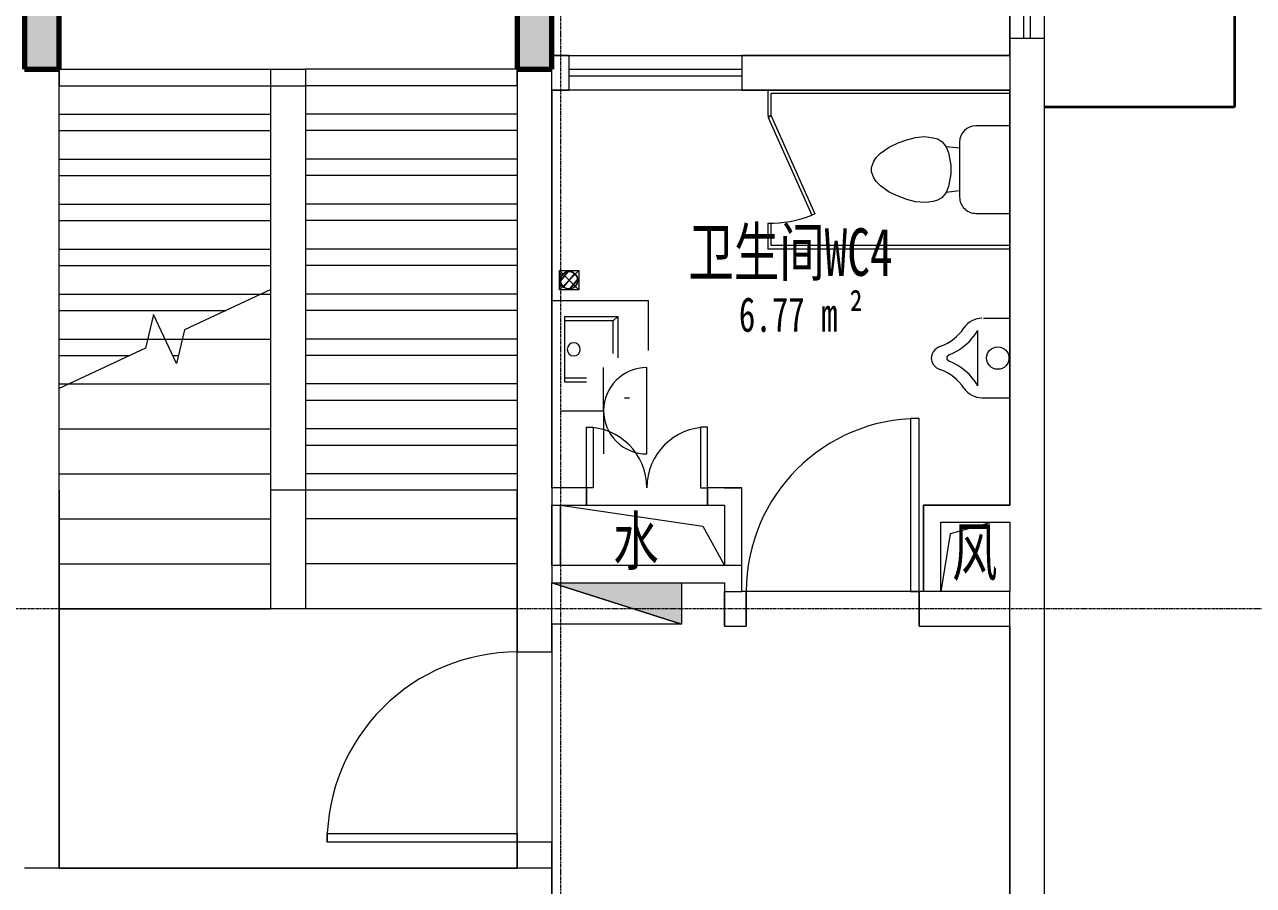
# Model space of a CAD drawing. Header units: millimetres. Extents: x 147592 to 208617, y -27981 to 8299.
# Drawn here: x 170900 to 178009, y -6250 to -1272 of the extents above; entities that cross this region are included whole.
import ezdxf

# ---------------------------------------------------------------- set-up
doc = ezdxf.new("R2010")
doc.units = ezdxf.units.MM
for name, pattern in [('划线', [6.35, 3.175, -3.175]), ('架空线', [3.97, 2.38, -1.59]), ('轴网线', [22.24, 12.7, -3.18, 3.18, -3.18])]:
    doc.linetypes.add(name, pattern=pattern)
for name, color, linetype, lineweight in [('A-AREA-____-IDEN', 7, 'Continuous', 5), ('A-DETL-____-OTLN', 7, 'Continuous', 5), ('A-DETL-GENF-OTLN', 7, 'Continuous', 5), ('A-WALL-____-MCUT', 7, 'Continuous', 13), ('A-WALL-____-OTLN', 7, 'Continuous', 13), ('E-ELEC-FIXT-OTLN', 7, 'Continuous', 5), ('I-WALL-____-OTLN', 7, 'Continuous', 13), ('P-SANR-FIXT-HDLN', 7, '划线', 5), ('P-SANR-FIXT-OTLN', 7, 'Continuous', 5), ('S-GRID-____-OTLN', 7, 'Continuous', 5), ('S-STRS-____-MBND', 7, 'Continuous', 5), ('S-STRS-____-OTLN', 7, 'Continuous', 5)]:
    doc.layers.add(name, color=color, linetype=linetype, lineweight=lineweight)
for name, color, linetype, lineweight, true_color in [('A-DOOR-____-MCUT', 7, 'Continuous', 13, 0x00007f), ('A-FLOR-____-OTLN', 7, 'Continuous', 13, 0x007f00), ('A-GLAZ-____-OTLN', 7, 'Continuous', 13, 0x00007f)]:
    doc.layers.add(name, color=color, linetype=linetype, lineweight=lineweight, true_color=true_color)
doc.styles.add('仿宋', font='', dxfattribs={"width": 0.7, "height": 200})
doc.styles.add('仿宋_1', font='', dxfattribs={"width": 0.7, "height": 275})
doc.styles.get('仿宋').set_extended_font_data('FangSong')
doc.styles.get('仿宋_1').set_extended_font_data('FangSong')

# ---------------------------------------------------------------- blocks, each defined once
blk = doc.blocks.new('TJ单扇平开门 - FMB1222b-2064251-ELV_2F')
at = {"layer": 'A-DOOR-____-MCUT', "color": 251, "lineweight": 5, "true_color": 0x515151}
for p, q in [((500, -100), (550, -100)), ((500, -1200), (500, -100)), ((550, -100), (550, -1200)), ((550, -1200), (500, -1200))]:
    blk.add_line(p, q, dxfattribs=at)
at = {"layer": 'A-DOOR-____-MCUT', "color": 173, "lineweight": 5, "true_color": 0x5151be}
blk.add_arc((550, -100), 1100, 180, 270, dxfattribs=at)
blk = doc.blocks.new('TJ单扇平开门 - M1023-1831567-ELV_2F')
at = {"layer": 'A-DOOR-____-MCUT', "color": 251, "lineweight": 5, "true_color": 0x515151}
for p, q in [((500, 1100), (450, 1100)), ((450, 1100), (450, 100)), ((500, 100), (500, 1100)), ((450, 100), (500, 100))]:
    blk.add_line(p, q, dxfattribs=at)
at = {"layer": 'A-DOOR-____-MCUT', "color": 173, "lineweight": 5, "true_color": 0x5151be}
blk.add_arc((500, 100), 1000, 90, 180, dxfattribs=at)
blk = doc.blocks.new('左右推拉窗 - C1015-1399711-ELV_2F')
at = {"layer": 'A-GLAZ-____-OTLN', "color": 251, "lineweight": 5, "true_color": 0x515151}
for p, q in [((-490.5, -166.9), (-490.5, 33.1)), ((-490.5, 33.1), (509.5, 33.1)), ((509.5, 33.1), (509.5, -166.9)), ((-490.5, -46.9), (509.5, -46.9)), ((509.5, -86.9), (-490.5, -86.9)), ((509.5, -166.9), (-490.5, -166.9))]:
    blk.add_line(p, q, dxfattribs=at)
blk = doc.blocks.new('TJ双扇平开门 - FMC0723-2632190-ELV_2F')
at = {"layer": 'A-DOOR-____-MCUT', "color": 251, "lineweight": 5, "true_color": 0x515151}
for p, q in [((-310, -50), (-350, -50)), ((-350, -50), (-350, -400)), ((-310, -400), (-310, -50)), ((310, -50), (350, -50)), ((310, -400), (310, -50)), ((350, -50), (350, -400)), ((-350, -400), (-310, -400)), ((350, -400), (310, -400))]:
    blk.add_line(p, q, dxfattribs=at)
at = {"layer": 'A-DOOR-____-MCUT', "color": 173, "lineweight": 5, "true_color": 0x5151be}
for centre, start, end in [((-350, -50), 270, 360), ((350, -50), 180, 270)]:
    blk.add_arc(centre, 350, start, end, dxfattribs=at)
blk = doc.blocks.new('消火栓明装 - 消火栓明装-1644730-ELV_2F')
at = {"layer": 'A-DETL-GENF-OTLN', "true_color": 0x888888}
blk.add_hatch(color=252, dxfattribs=at).paths.add_polyline_path([(-375, 240), (-375, 0), (375, 0)], flags=0)
at = {"layer": 'A-DETL-GENF-OTLN', "color": 251, "true_color": 0x515151}
for p, q in [((-375, 240), (375, 240)), ((375, 0), (-375, 240)), ((-375, 0), (-375, 240)), ((-375, 240), (375, 0)), ((375, 240), (375, 0)), ((375, 0), (-375, 0))]:
    blk.add_line(p, q, dxfattribs=at)
blk = doc.blocks.new('百叶窗-单层单列_角度可变_ - BYC0825-2215836-ELV_2F')
at = {"layer": 'A-GLAZ-____-OTLN', "color": 251, "lineweight": 5, "true_color": 0x515151}
for p, q in [((375, 0), (-375, 0)), ((-375, 0), (-375, -200)), ((375, -200), (375, 0)), ((-375, -80), (375, -80)), ((-375, -120), (375, -120)), ((-375, -200), (375, -200))]:
    blk.add_line(p, q, dxfattribs=at)
blk = doc.blocks.new('TJ洗脸盆-矩形 - 560 mmx560 mm-1416622-ELV_2F')
at = {"layer": 'P-SANR-FIXT-OTLN', "color": 250, "true_color": 0x444444}
for p, q in [((174510, -2870), (173950, -2870)), ((173950, -2870), (173950, -3420)), ((174510, -3156.6), (174510, -2870)), ((174026.2, -3340.5), (174026.2, -2959.5)), ((174026.2, -2959.5), (174331.2, -2959.5)), ((174305.8, -2984.9), (174026.2, -2984.9)), ((174305.8, -2984.9), (174331.2, -2959.5)), ((174305.8, -3173.9), (174305.8, -2984.9)), ((174331.2, -2959.5), (174331.2, -3199.4)), ((174026.2, -3315.1), (174150, -3315.1)), ((174150, -3340.5), (174026.2, -3340.5)), ((174370.9, -3430), (174400, -3430))]:
    blk.add_line(p, q, dxfattribs=at)
for start, end in [(90, 270), (270, 90)]:
    blk.add_arc((174077, -3150), 38.1, start, end, dxfattribs=at)
blk = doc.blocks.new('TJ小便器-壁挂式 - 标准-1416623-ELV_2F')
at = {"layer": 'A-DETL-GENF-OTLN', "color": 250, "true_color": 0x444444}
for p, q in [((176446.8, -2970), (176600, -2970)), ((176600, -3430), (176600, -2970)), ((176415, -3360), (176415, -3040)), ((176438.8, -3430), (176600, -3430))]:
    blk.add_line(p, q, dxfattribs=at)
blk.add_circle((176530, -3200), 65, dxfattribs=at)
for centre, radius, start, end in [((176438.8, -3095), 125, 90, 146.6103), ((176110.4, -2878.5), 268.3, 289.49398, 326.6103), ((176124.5, -2866.2), 338.5, 291.39172, 329.10651), ((176207.6, -3200), 62.3, 143.93433, 216.06567), ((176230, -3216.3), 90, 109.49398, 143.93433), ((176255.3, -3200), 20, 111.39172, 248.60828), ((176230, -3183.7), 90, 216.06567, 250.50602), ((176110.4, -3521.5), 268.3, 33.3897, 70.50602), ((176124.5, -3533.8), 338.5, 30.89349, 68.60828), ((176438.8, -3305), 125, 213.3897, 270)]:
    blk.add_arc(centre, radius, start, end, dxfattribs=at)
blk = doc.blocks.new('TJ地漏 - TJ卫生间地漏-1319683-ELV_2F')
at = {"layer": 'P-SANR-FIXT-HDLN', "color": 250, "linetype": 'Continuous', "true_color": 0x444444}
for p, q in [((-56, 56), (56, -56)), ((56, 56), (-56, -56)), ((-56, -56), (-56, 56)), ((-56, 56), (56, 56)), ((56, 56), (56, -56)), ((56, -56), (-56, -56))]:
    blk.add_line(p, q, dxfattribs=at)
at = {"layer": 'P-SANR-FIXT-OTLN', "color": 160, "true_color": 0x4444ff}
for p, q in [((-9.5, 49.1), (-50, -0.2)), ((-6.9, 49.5), (-49.9, -2.9)), ((30.8, 39.4), (-32.6, -37.9)), ((49.5, 6.9), (2.9, -49.9)), ((49.8, 4.5), (5.3, -49.7))]:
    blk.add_line(p, q, dxfattribs=at)
blk.add_circle((0, 0), 50, dxfattribs=at)
at = {"layer": 'P-SANR-FIXT-OTLN', "color": 250, "true_color": 0x444444}
for start, end in [(90, 270), (270, 90)]:
    blk.add_arc((0, 0), 50, start, end, dxfattribs=at)
blk = doc.blocks.new('单个座便器隔间 - 单个座便器隔间-1855308-ELV_2F')
at = {"layer": 'P-SANR-FIXT-OTLN', "color": 250, "true_color": 0x444444}
for p, q in [((-10, 0), (-10, -1400)), ((10, 0), (10, -1380)), ((196.6, 0), (196.6, -196.2)), ((703.4, 0), (196.6, 0)), ((703.4, -196.2), (703.4, 0)), ((890, 0), (890, -1380)), ((910, 0), (910, -1400)), ((291.3, -290.9), (608.8, -290.9)), ((326.5, -290.9), (317.7, -367.7)), ((317.7, -367.7), (352.6, -355)), ((352.6, -355), (424.6, -342.3)), ((424.6, -342.3), (475.4, -342.3)), ((475.4, -342.3), (547.4, -355)), ((547.4, -355), (582.3, -367.7)), ((573.5, -290.9), (582.3, -367.7)), ((266.2, -443.9), (273, -418.5)), ((273, -418.5), (287.4, -393.1)), ((287.4, -393.1), (317.7, -367.7)), ((582.3, -367.7), (612.6, -393.1)), ((612.6, -393.1), (627, -418.5)), ((627, -418.5), (633.8, -443.9)), ((259.5, -494.7), (261.7, -469.4)), ((263.9, -545.3), (259.5, -494.7)), ((261.7, -469.4), (266.2, -443.9)), ((633.8, -443.9), (638.3, -469.4)), ((640.5, -494.7), (636.1, -545.3)), ((638.3, -469.4), (640.5, -494.7)), ((277.6, -596.3), (263.9, -545.3)), ((636.1, -545.3), (622.4, -596.3)), ((296.1, -647.1), (277.6, -596.3)), ((622.4, -596.3), (603.9, -647.1)), ((319.8, -697.9), (296.1, -647.1)), ((355, -748.7), (319.8, -697.9)), ((580.2, -697.9), (545, -748.7)), ((603.9, -647.1), (580.2, -697.9)), ((380.4, -774.1), (355, -748.7)), ((402.4, -786.8), (380.4, -774.1)), ((519.6, -774.1), (497.6, -786.8)), ((545, -748.7), (519.6, -774.1)), ((437.3, -799.5), (402.4, -786.8)), ((462.7, -799.5), (437.3, -799.5)), ((497.6, -786.8), (462.7, -799.5)), ((140, -1380), (706.4, -1127.8)), ((706.4, -1127.8), (714.5, -1146.1)), ((148.1, -1398.3), (714.5, -1146.1)), ((-10, -1400), (140, -1400)), ((140, -1380), (10, -1380)), ((148.1, -1398.3), (140, -1380)), ((140, -1400), (140, -1380)), ((890, -1380), (760, -1380)), ((760, -1400), (760, -1380)), ((760, -1400), (910, -1400))]:
    blk.add_line(p, q, dxfattribs=at)
for centre, radius, start, end in [((291.3, -196.2), 94.6, 180, 270), ((608.8, -196.2), 94.6, 270, 0), ((88.8, -1389.2), 671.3, 359.07521, 21.22957)]:
    blk.add_arc(centre, radius, start, end, dxfattribs=at)
blk = doc.blocks.new('YXQH_AR_B9-20_rvt-1-ELV_2F')
at = {"layer": 'A-DETL-GENF-OTLN', "true_color": 0xa1a1a1}
h = blk.add_hatch(dxfattribs=at)
h.set_pattern_fill('FP_177', color=253, style=0, pattern_type=2)
h.set_pattern_definition([(7.754, (-466.58, -204.02), (12.15805, 332.8942), [3.353, -1548.768]), (7.754, (776.34, 218.05), (12.15805, 332.8942), [3.353, -1548.768]), (9.74, (363.8, 116.2), (0.0001, 1266.291), [3.353, -588.363]), (9.74, (339.6, 204.2), (0.0001, 1266.291), [3.353, -588.363]), (68.882, (225.66, -61.6), (-140.1373, 1041.8589), [3.353, -1089.337]), (68.882, (129, -106.5), (-140.1373, 1041.8589), [3.353, -1089.337]), (56.297, (-51.2, 131.2), (-734.4827, 622.8598), [3.353, -470.742]), (56.297, (137.8, 331.9), (-734.4827, 622.8598), [3.353, -470.742]), (137.416, (187.59, 94.08), (-3935.054568, 3543.459496), [73.913, -9804.313]), (8.512, (90.05, 79.41), (3117.572636, 564.982686), [98.632, -5356.38]), (236.294, (133.21, 144.14), (-4467.173774, -6768.804336), [77.802, -13192.636]), (128.267, (122.16, 220.01), (-6131.736673, 7665.37486), [53.462, -17810.517]), (9.74, (48.62, 207.58), (3069.14795, 643.06413), [74.582, -10350.37]), (233.414, (89.018, 261.96), (-20834.0959632, -28103.0884394), [67.74, -56173.655]), (67.8, (40.48, -52.28), (439.74679, 1441.63531), [50.851, -3807.912]), (307.846, (0, 0), (856.01581, -814.9391), [66.124, -2950.443]), (45, (0, 0), (-176.7767, 176.7767), []), (355, (0, 0), (578.509, 689.44), [60, -660]), (7.754, (0, 0), (12.15805, 332.8942), [3.353, -1548.768]), (7.754, (517.27, 396.9), (12.15805, 332.8942), [3.353, -1548.768]), (7.754, (1048.8, 804.78), (12.15805, 332.8942), [3.353, -1548.768]), (9.74, (-323, 0), (0.0001, 1266.291), [3.353, -588.363]), (9.74, (-83.4, -219.6), (0.0001, 1266.291), [3.353, -588.363]), (9.74, (298.5, -569.5), (0.0001, 1266.291), [3.353, -588.363]), (68.882, (645.7, -553.4), (-140.1373, 1041.8589), [3.353, -1089.337]), (68.882, (-12.15, -134.3), (-140.1373, 1041.8589), [3.353, -1089.337]), (68.882, (-223, 0), (-140.1373, 1041.8589), [3.353, -1089.337]), (56.297, (0, 0), (-734.4827, 622.8598), [3.353, -470.742]), (56.297, (378.7, 49.9), (-734.4827, 622.8598), [3.353, -470.742]), (56.297, (1010.3, 133), (-734.4827, 622.8598), [3.353, -470.742])])
h.paths.add_polyline_path([(182450, -17650), (182950, -17650), (182950, -17150), (182450, -17150)], flags=0)
h.paths.add_polyline_path([(165000, -17650), (165600, -17650), (165600, -17050), (165000, -17050)], flags=0)
h.paths.add_polyline_path([(191650, -17650), (191650, -17150), (191150, -17150), (191150, -17650)], flags=0)
h.paths.add_polyline_path([(156950, -17650), (156950, -17050), (156350, -17050), (156350, -17650)], flags=0)
h.paths.add_polyline_path([(174300, -17650), (174300, -17050), (173700, -17050), (173700, -17650), (173792.3, -17650)], flags=0)
h.paths.add_polyline_path([(171250, -9250), (171250, -8750), (170750, -8750), (170750, -9250)], flags=0)
h.paths.add_polyline_path([(176300, -9050), (176800, -9050), (176800, -8500), (176300, -8500)], flags=0)
h.paths.add_polyline_path([(165000, -9000), (165500, -9000), (165500, -8500), (165000, -8500)], flags=0)
h.paths.add_polyline_path([(191150, -8955), (191650, -8955), (191650, -8450), (191150, -8450)], flags=0)
h.paths.add_polyline_path([(182500, -8950), (183000, -8950), (183000, -8450), (182500, -8450)], flags=0)
h.paths.add_polyline_path([(156350, -8950), (156850, -8950), (156850, -8450), (156350, -8450)], flags=0)
h.paths.add_polyline_path([(182950, -7000), (182950, -6500), (182550, -6500), (182550, -7000)], flags=0)
h.paths.add_polyline_path([(168250, -1530), (168250, -1130), (168050, -1130), (168050, -1530)], flags=0)
h.paths.add_polyline_path([(171100, -1530), (171100, -1130), (170900, -1130), (170900, -1530)], flags=0)
h.paths.add_polyline_path([(173750, -1530), (173950, -1530), (173950, -1130), (173750, -1130)], flags=0)
h.paths.add_polyline_path([(176800, -350), (176800, 250), (176200, 250), (176200, -350), (176296.5, -350)], flags=0)
h.paths.add_polyline_path([(165000, -250), (165500, -250), (165500, 250), (165000, 250)], flags=0)
h.paths.add_polyline_path([(156850, -250), (156850, 250), (156350, 250), (156350, -250)], flags=0)
h.paths.add_polyline_path([(170900, -150), (171100, -150), (171100, 250), (170900, 250)], flags=0)
h.paths.add_polyline_path([(173950, -150), (173950, 250), (173750, 250), (173750, -150), (173792.3, -150)], flags=0)
h.paths.add_polyline_path([(168050, -150), (168250, -150), (168250, 250), (168050, 250)], flags=0)
at = {"color": 251, "lineweight": 5, "true_color": 0x515151}
for p, q in [((174000, -4050), (174824, -4172.6)), ((174824, -4172.6), (174950, -4400)), ((176500, -4150), (176255, -4217.6)), ((176255, -4217.6), (176200, -4550))]:
    blk.add_line(p, q, dxfattribs=at)
at = {"layer": 'A-DETL-____-OTLN', "color": 160, "lineweight": 35, "true_color": 0x4444ff}
for p, q in [((177900, 1450), (177900, -1750)), ((177900, -1750), (176800, -1750))]:
    blk.add_line(p, q, dxfattribs=at)
at = {"layer": 'A-DETL-____-OTLN', "color": 160, "lineweight": 70, "true_color": 0x4444ff}
for p, q in [((170900, -1130), (170900, -1530)), ((171100, -1530), (171100, -1130)), ((173750, -1130), (173750, -1530)), ((173950, -1530), (173950, -1130)), ((170900, -1530), (171100, -1530)), ((173750, -1530), (173950, -1530))]:
    blk.add_line(p, q, dxfattribs=at)
at = {"layer": 'A-FLOR-____-OTLN', "color": 8, "lineweight": 5, "true_color": 0x7f7f7f}
for p, q in [((176600, -1350), (176600, -669.4)), ((173950, -1130), (173950, -1450)), ((176600, -1450), (176600, -1350)), ((173950, -1450), (174050, -1450)), ((175050, -1450), (176600, -1450)), ((174050, -1650), (173950, -1650)), ((173950, -1650), (173950, -3950)), ((176600, -1650), (175050, -1650)), ((176600, -4050), (176600, -1650)), ((173950, -3950), (173950, -4050)), ((173950, -4050), (173950, -4400)), ((174000, -4400), (174000, -4050)), ((174000, -4050), (174150, -4050)), ((174150, -4050), (174850, -4050)), ((174850, -4050), (174950, -4050)), ((174950, -4050), (174950, -4400)), ((176100, -4550), (176100, -4050)), ((176100, -4050), (176600, -4050)), ((175050, -4400), (173950, -4400)), ((173950, -4400), (173950, -4500)), ((175050, -4550), (175050, -4400)), ((175075, -4550), (175050, -4550)), ((176025, -4550), (175075, -4550)), ((176100, -4550), (176025, -4550)), ((176200, -4550), (176100, -4550)), ((176600, -4550), (176200, -4550)), ((176600, -4750), (176600, -4550)), ((173950, -4740), (173950, -4900)), ((176600, -7000), (176600, -4750)), ((173950, -4900), (173950, -6000)), ((173950, -6000), (173950, -6150)), ((171100, -6150), (170900, -6150)), ((173750, -6150), (171100, -6150)), ((173950, -6150), (173750, -6150))]:
    blk.add_line(p, q, dxfattribs=at)
at = {"layer": 'A-WALL-____-MCUT', "color": 251, "lineweight": 5, "true_color": 0x515151}
for p, q in [((176600, -1350), (176600, -1450)), ((176800, -6800), (176800, -1350)), ((174050, -1450), (173950, -1450)), ((176600, -1450), (175050, -1450)), ((171100, -6150), (171100, -1530)), ((173750, -1530), (173750, -4900)), ((173950, -3950), (173950, -1650)), ((173950, -1650), (174050, -1650)), ((175050, -1650), (176600, -1650)), ((176600, -1650), (176600, -4050)), ((174150, -3950), (173950, -3950)), ((173950, -3950), (173950, -4050)), ((174150, -4050), (174150, -3950)), ((174950, -3950), (174850, -3950)), ((174850, -3950), (174850, -4050)), ((175050, -3950), (174950, -3950)), ((175050, -4550), (175050, -3950)), ((173950, -4400), (173950, -4050)), ((173950, -4050), (174150, -4050)), ((174850, -4050), (174950, -4050)), ((174950, -4050), (174950, -4400)), ((176600, -4050), (176100, -4050)), ((176100, -4050), (176100, -4150)), ((176100, -4150), (176100, -4550)), ((176200, -4150), (176600, -4150)), ((176200, -4550), (176200, -4150)), ((176600, -4150), (176600, -4550)), ((174950, -4400), (173950, -4400)), ((173950, -4400), (173950, -4500)), ((173950, -4900), (173950, -4500)), ((173950, -4500), (174950, -4500)), ((174950, -4500), (174950, -4550)), ((174950, -4550), (174950, -4750)), ((174950, -4550), (175050, -4550)), ((175075, -4550), (175050, -4550)), ((175075, -4750), (175075, -4550)), ((176100, -4550), (176075, -4550)), ((176075, -4550), (176075, -4750)), ((176600, -4550), (176200, -4550)), ((174950, -4750), (175075, -4750)), ((176075, -4750), (176600, -4750)), ((176600, -4750), (176600, -6800)), ((173750, -4900), (173950, -4900)), ((173950, -6000), (173750, -6000)), ((173750, -6000), (173750, -6150)), ((173950, -6150), (173950, -6000)), ((173750, -6150), (171100, -6150)), ((173950, -6350), (173950, -6150))]:
    blk.add_line(p, q, dxfattribs=at)
at = {"layer": 'A-WALL-____-OTLN', "color": 251, "lineweight": 5, "true_color": 0x515151}
for p, q in [((176600, -669.4), (176600, -1350)), ((173950, -1450), (173950, -1130)), ((176600, -1350), (176600, -1450)), ((176800, -6500), (176800, -1350)), ((173950, -1530), (173950, -1450)), ((175050, -1450), (175050, -1650)), ((176600, -1450), (176600, -1650)), ((173750, -1530), (173750, -4900)), ((173950, -1650), (173950, -1530)), ((173950, -3950), (173950, -1650)), ((176600, -1650), (176600, -4050)), ((173950, -4400), (173950, -4050)), ((176600, -4050), (176100, -4050)), ((176100, -4150), (176100, -4050)), ((176100, -4150), (176100, -4550)), ((176200, -4150), (176600, -4150)), ((176200, -4550), (176200, -4150)), ((176600, -4150), (176600, -4550)), ((174950, -4750), (174950, -4550)), ((175075, -4550), (175050, -4550)), ((175075, -4550), (175075, -4750)), ((176100, -4550), (176075, -4550)), ((176075, -4750), (176075, -4550)), ((176600, -4550), (176200, -4550)), ((173950, -4900), (173950, -4740)), ((174950, -4750), (175075, -4750)), ((176075, -4750), (176600, -4750)), ((176600, -4750), (176600, -6800)), ((173750, -4900), (173950, -4900)), ((173950, -6000), (173750, -6000)), ((173750, -6000), (173750, -6150)), ((173950, -6150), (173950, -6000)), ((173750, -6150), (171100, -6150)), ((173950, -6150), (173950, -6350))]:
    blk.add_line(p, q, dxfattribs=at)
at = {"layer": 'I-WALL-____-OTLN', "color": 251, "lineweight": 5, "true_color": 0x515151}
for p, q in [((174150, -3950), (173950, -3950)), ((174150, -3950), (174150, -4050)), ((174850, -4050), (174850, -3950)), ((174950, -3950), (174850, -3950)), ((174950, -3950), (175050, -3950)), ((175050, -4550), (175050, -3950)), ((173950, -4050), (174150, -4050)), ((174850, -4050), (174950, -4050)), ((174950, -4050), (174950, -4400)), ((174950, -4400), (173950, -4400)), ((174700, -4500), (174950, -4500)), ((174950, -4500), (174950, -4550))]:
    blk.add_line(p, q, dxfattribs=at)
at = {"layer": 'S-GRID-____-OTLN', "color": 160, "linetype": '轴网线', "true_color": 0x4444ff}
for p, q in [((174000, 7499.5), (174000, -27181.2)), ((199020.5, -4650), (148525.8, -4650))]:
    blk.add_line(p, q, dxfattribs=at)
at = {"layer": 'S-STRS-____-MBND', "color": 251, "linetype": '架空线', "true_color": 0x515151}
for p, q in [((171100, -1530), (172325, -1530)), ((171100, -4650), (171100, -1530)), ((171100, -2830), (171100, -1530)), ((172325, -1530), (172525, -1530)), ((172325, -1530), (172525, -1530)), ((172325, -4650), (172325, -1530)), ((172325, -2804.4), (172325, -1530)), ((173750, -1530), (172525, -1530)), ((173750, -1530), (172525, -1530)), ((172525, -1530), (172525, -4650)), ((172525, -1530), (172525, -4650)), ((173750, -1530), (172525, -1530)), ((173750, -1530), (172525, -1530)), ((173750, -1530), (173750, -4650)), ((173750, -1530), (173750, -4650)), ((171100, -1790), (172325, -1790)), ((171100, -1790), (172325, -1790)), ((171100, -1790), (172325, -1790)), ((171100, -1790), (172325, -1790)), ((173750, -1790), (172525, -1790)), ((173750, -1790), (172525, -1790)), ((173750, -1790), (172525, -1790)), ((173750, -1790), (172525, -1790)), ((171100, -2050), (172325, -2050)), ((171100, -2050), (172325, -2050)), ((171100, -2050), (172325, -2050)), ((171100, -2050), (172325, -2050)), ((173750, -2050), (172525, -2050)), ((173750, -2050), (172525, -2050)), ((173750, -2050), (172525, -2050)), ((173750, -2050), (172525, -2050)), ((171100, -2310), (172325, -2310)), ((171100, -2310), (172325, -2310)), ((171100, -2310), (172325, -2310)), ((171100, -2310), (172325, -2310)), ((173750, -2310), (172525, -2310)), ((173750, -2310), (172525, -2310)), ((173750, -2310), (172525, -2310)), ((173750, -2310), (172525, -2310)), ((171100, -2570), (172325, -2570)), ((171100, -2570), (172325, -2570)), ((171100, -2570), (172325, -2570)), ((171100, -2570), (172325, -2570)), ((173750, -2570), (172525, -2570)), ((173750, -2570), (172525, -2570)), ((173750, -2570), (172525, -2570)), ((173750, -2570), (172525, -2570)), ((171100, -3375.6), (171100, -2830)), ((171100, -2830), (172325, -2830)), ((171100, -2830), (172270.1, -2830)), ((171100, -2830), (172325, -2830)), ((171100, -2830), (172270.1, -2830)), ((173750, -2830), (172525, -2830)), ((173750, -2830), (172525, -2830)), ((173750, -2830), (172525, -2830)), ((173750, -2830), (172525, -2830)), ((171100, -3090), (172325, -3090)), ((171100, -3090), (171612.1, -3090)), ((171100, -3090), (172325, -3090)), ((171100, -3090), (171612.1, -3090)), ((171712.5, -3090), (171813, -3090)), ((171712.5, -3090), (171813, -3090)), ((173750, -3090), (172525, -3090)), ((173750, -3090), (172525, -3090)), ((173750, -3090), (172525, -3090)), ((173750, -3090), (172525, -3090)), ((171100, -3350), (172325, -3350)), ((171100, -3350), (171154.9, -3350)), ((171100, -3350), (172325, -3350)), ((171100, -3350), (171154.9, -3350)), ((173750, -3350), (172525, -3350)), ((173750, -3350), (172525, -3350)), ((173750, -3350), (172525, -3350)), ((173750, -3350), (172525, -3350)), ((171100, -3610), (172325, -3610)), ((171100, -3610), (172325, -3610)), ((173750, -3610), (172525, -3610)), ((173750, -3610), (172525, -3610)), ((173750, -3610), (172525, -3610)), ((173750, -3610), (172525, -3610)), ((171100, -3870), (172325, -3870)), ((171100, -3870), (172325, -3870)), ((173750, -3870), (172525, -3870)), ((173750, -3870), (172525, -3870)), ((173750, -3870), (172525, -3870)), ((173750, -3870), (172525, -3870)), ((171100, -4130), (172325, -4130)), ((171100, -4130), (172325, -4130)), ((173750, -4130), (172525, -4130)), ((173750, -4130), (172525, -4130)), ((173750, -4130), (172525, -4130)), ((173750, -4130), (172525, -4130)), ((171100, -4390), (172325, -4390)), ((171100, -4390), (172325, -4390)), ((173750, -4390), (172525, -4390)), ((173750, -4390), (172525, -4390)), ((173750, -4390), (172525, -4390)), ((173750, -4390), (172525, -4390)), ((172325, -4650), (171100, -4650)), ((171100, -4650), (171100, -6150)), ((171100, -4650), (171100, -6150)), ((171100, -4650), (172325, -4650)), ((171100, -4650), (172325, -4650)), ((172525, -4650), (172325, -4650)), ((172525, -4650), (172325, -4650)), ((173750, -4650), (172525, -4650)), ((173750, -4650), (172525, -4650)), ((173750, -6150), (173750, -4650)), ((173750, -6150), (173750, -4650)), ((171100, -6150), (173750, -6150)), ((171100, -6150), (173750, -6150))]:
    blk.add_line(p, q, dxfattribs=at)
at = {"layer": 'S-STRS-____-MBND', "color": 251, "true_color": 0x515151}
for p, q in [((172325, -2804.4), (171825.8, -3037.2)), ((171646.5, -2948.4), (171599.2, -3142.8)), ((171778.5, -3231.6), (171646.5, -2948.4)), ((171825.8, -3037.2), (171778.5, -3231.6)), ((171599.2, -3142.8), (171100, -3375.6))]:
    blk.add_line(p, q, dxfattribs=at)
at = {"layer": 'S-STRS-____-OTLN', "color": 251, "true_color": 0x515151}
for p, q in [((171100, -1530), (171100, -1625)), ((173750, -1625), (173750, -1530)), ((171100, -1625), (172325, -1625)), ((171100, -1885), (171100, -1625)), ((172325, -1625), (172525, -1625)), ((172325, -1885), (172325, -1625)), ((173750, -1625), (172525, -1625)), ((172525, -1625), (172525, -1885)), ((173750, -1625), (173750, -1885)), ((173750, -1625), (173750, -1885)), ((171100, -2145), (171100, -1885)), ((171100, -1885), (172325, -1885)), ((172325, -2145), (172325, -1885)), ((172525, -1885), (172525, -2145)), ((173750, -1885), (172525, -1885)), ((173750, -1885), (173750, -2145)), ((173750, -1885), (173750, -2145)), ((171100, -2405), (171100, -2145)), ((171100, -2145), (172325, -2145)), ((172325, -2405), (172325, -2145)), ((172525, -2145), (172525, -2405)), ((173750, -2145), (172525, -2145)), ((173750, -2145), (173750, -2405)), ((173750, -2145), (173750, -2405)), ((171100, -2665), (171100, -2405)), ((171100, -2405), (172325, -2405)), ((172325, -2665), (172325, -2405)), ((172525, -2405), (172525, -2665)), ((173750, -2405), (172525, -2405)), ((173750, -2405), (173750, -2665)), ((173750, -2405), (173750, -2665)), ((171100, -2925), (171100, -2665)), ((171100, -2665), (172325, -2665)), ((172325, -2804.4), (172325, -2665)), ((172525, -2665), (172525, -2925)), ((173750, -2665), (172525, -2665)), ((173750, -2665), (173750, -2925)), ((173750, -2665), (173750, -2925)), ((172270.1, -2830), (172325, -2830)), ((172325, -2830), (172325, -2804.4)), ((172325, -3090), (172325, -2830)), ((171100, -3185), (171100, -2925)), ((171100, -2925), (172066.4, -2925)), ((172525, -2925), (172525, -3185)), ((173750, -2925), (172525, -2925)), ((173750, -2925), (173750, -3185)), ((173750, -2925), (173750, -3185)), ((171612.1, -3090), (171712.5, -3090)), ((171813, -3090), (172325, -3090)), ((172325, -3350), (172325, -3090)), ((171100, -3375.6), (171100, -3185)), ((171100, -3185), (171508.8, -3185)), ((171756.8, -3185), (171789.9, -3185)), ((172525, -3185), (172525, -3445)), ((173750, -3185), (172525, -3185)), ((173750, -3185), (173750, -3445)), ((173750, -3185), (173750, -3445)), ((171100, -3610), (171100, -3375.6)), ((171100, -3445), (171100, -3375.6)), ((171154.9, -3350), (172325, -3350)), ((172325, -3610), (172325, -3350)), ((171100, -3705), (171100, -3445)), ((172525, -3445), (172525, -3705)), ((173750, -3445), (172525, -3445)), ((173750, -3445), (173750, -3705)), ((173750, -3445), (173750, -3705)), ((171100, -3870), (171100, -3610)), ((171100, -3610), (172325, -3610)), ((172325, -3870), (172325, -3610)), ((171100, -3965), (171100, -3705)), ((172525, -3705), (172525, -3965)), ((173750, -3705), (172525, -3705)), ((173750, -3705), (173750, -3965)), ((173750, -3705), (173750, -3965)), ((171100, -4130), (171100, -3870)), ((171100, -3870), (172325, -3870)), ((172325, -4130), (172325, -3870)), ((171100, -3965), (171100, -4650)), ((172525, -3965), (172325, -3965)), ((172525, -3965), (172525, -4650)), ((173750, -3965), (172525, -3965)), ((173750, -4900), (173750, -3965)), ((171100, -4390), (171100, -4130)), ((171100, -4130), (172325, -4130)), ((172325, -4390), (172325, -4130)), ((171100, -4650), (171100, -4390)), ((171100, -4390), (172325, -4390)), ((172325, -4650), (172325, -4390)), ((171100, -4650), (172325, -4650)), ((171100, -4650), (171100, -6150)), ((172525, -4650), (172325, -4650)), ((173750, -5950), (173750, -4900)), ((173750, -6150), (173750, -6000)), ((171100, -6150), (173750, -6150))]:
    blk.add_line(p, q, dxfattribs=at)
at = {"layer": 'S-STRS-____-OTLN', "color": 251, "linetype": '架空线', "true_color": 0x515151}
for p, q in [((173750, -1625), (172525, -1625)), ((171100, -1885), (172325, -1885)), ((173750, -1885), (172525, -1885)), ((171100, -2145), (172325, -2145)), ((173750, -2145), (172525, -2145)), ((171100, -2405), (172325, -2405)), ((173750, -2405), (172525, -2405)), ((171100, -2665), (172325, -2665)), ((173750, -2665), (172525, -2665)), ((172270.1, -2830), (172325, -2830)), ((171100, -2925), (172066.4, -2925)), ((173750, -2925), (172525, -2925)), ((171612.1, -3090), (171712.5, -3090)), ((171813, -3090), (172325, -3090)), ((171100, -3185), (171508.8, -3185)), ((171756.8, -3185), (171789.9, -3185)), ((173750, -3185), (172525, -3185)), ((171154.9, -3350), (172325, -3350)), ((173750, -3445), (172525, -3445)), ((171100, -3610), (172325, -3610)), ((173750, -3705), (172525, -3705)), ((171100, -3870), (172325, -3870)), ((171100, -4130), (172325, -4130)), ((171100, -4390), (172325, -4390)), ((171100, -4650), (172325, -4650))]:
    blk.add_line(p, q, dxfattribs=at)
at = {"color": 251, "lineweight": 5, "true_color": 0x515151}
for name, p, rotation in [('百叶窗-单层单列_角度可变_ - BYC0825-2215836-ELV_2F', (176600, -975), 90), ('TJ双扇平开门 - FMC0723-2632190-ELV_2F', (174500, -4000), 180), ('消火栓明装 - 消火栓明装-1644730-ELV_2F', (174325, -4500), 180), ('TJ单扇平开门 - FMB1222b-2064251-ELV_2F', (173850, -5450), 270)]:
    blk.add_blockref(name, p, dxfattribs=dict(at, rotation=rotation))
for name, p in [('左右推拉窗 - C1015-1399711-ELV_2F', (174540.5, -1483.1)), ('TJ单扇平开门 - M1023-1831567-ELV_2F', (175575, -4650))]:
    blk.add_blockref(name, p, dxfattribs=at)
at = {"color": 250, "lineweight": 80, "true_color": 0x444444, "rotation": 270.0000000000002}
blk.add_blockref('单个座便器隔间 - 单个座便器隔间-1855308-ELV_2F', (176600, -1660), dxfattribs=at)
at = {"color": 250, "lineweight": 80, "true_color": 0x444444}
for name, p in [('TJ地漏 - TJ卫生间地漏-1319683-ELV_2F', (174050, -2750)), ('TJ洗脸盆-矩形 - 560 mmx560 mm-1416622-ELV_2F', (0, 0)), ('TJ小便器-壁挂式 - 标准-1416623-ELV_2F', (0, 0))]:
    blk.add_blockref(name, p, dxfattribs=at)
at = {"layer": 'A-AREA-____-IDEN', "color": 250, "true_color": 0x444444, "attachment_point": 1}
for s, insert, char_height, width, style in [('卫生间WC4', (174740.6, -2449.6), 275, 1565.696, '仿宋_1'), ('\\f仿宋|b0|i0|c134|p49|;\\W.7;²', (175671.1, -2848.2), 200, 84.177, '仿宋'), ('6.77 m', (175032.2, -2848.2), 200, 774.43, '仿宋'), ('\\f仿宋|b0|i0|c134|p49|;\\W.7;水', (174305.2, -4120.3), 275, 347.932, '仿宋_1'), ('\\f仿宋|b0|i0|c134|p49|;\\W.7;风', (176265.9, -4184.7), 275, 347.932, '仿宋_1')]:
    blk.add_mtext(s, dxfattribs=dict(at, insert=insert, char_height=char_height, width=width, style=style))
blk = doc.blocks.new('防溅插座 - 标准-2601917-ELV_2F')
at = {"layer": 'A-DETL-GENF-OTLN'}
for p, q in [((0, 0), (0, -250)), ((0, -250), (-250, -250)), ((0, -250), (250, -250))]:
    blk.add_line(p, q, dxfattribs=at)
for start, end in [(90, 180), (0, 90)]:
    blk.add_arc((0, -500), 250, start, end, dxfattribs=at)
at = {"layer": 'E-ELEC-FIXT-OTLN'}
blk.add_line((-250, -500), (250, -500), dxfattribs=at)

msp = doc.modelspace()

# ---------------------------------------------------------------- block references
at = {"lineweight": 5}
msp.add_blockref('YXQH_AR_B9-20_rvt-1-ELV_2F', (0, 0), dxfattribs=at)
at = {"layer": 'E-ELEC-FIXT-OTLN', "rotation": 90.0000000000002}
msp.add_blockref('防溅插座 - 标准-2601917-ELV_2F', (174000, -3504.6), dxfattribs=at)

doc.saveas('drawing.dxf')
